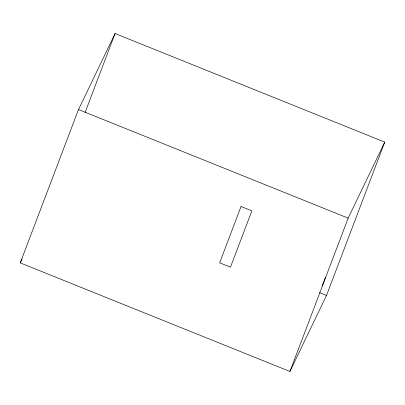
<?xml version="1.0" encoding="UTF-8"?>
<svg xmlns="http://www.w3.org/2000/svg" width="405" height="405" viewBox="0 0 405 405"><rect width="100%" height="100%" fill="white"/><g stroke="black" fill="none" stroke-linecap="round" stroke-linejoin="round"><path stroke-width="0.61" d="M20.25 262.891L78.484 109.558L115.071 33.534L384.75 142.109L326.516 295.442L289.929 371.466L20.25 262.891L22.164 258.922M85.06 112.56L115.071 33.534M322.177 285.996L325.407 277.491M289.929 371.466L348.163 218.133L384.75 142.109M78.484 109.558L348.163 218.133M319.484 292.607L326.516 295.442M241.026 206.504L219.637 262.82L230.47 267.184L251.859 210.863L241.026 206.504"/></g></svg>
